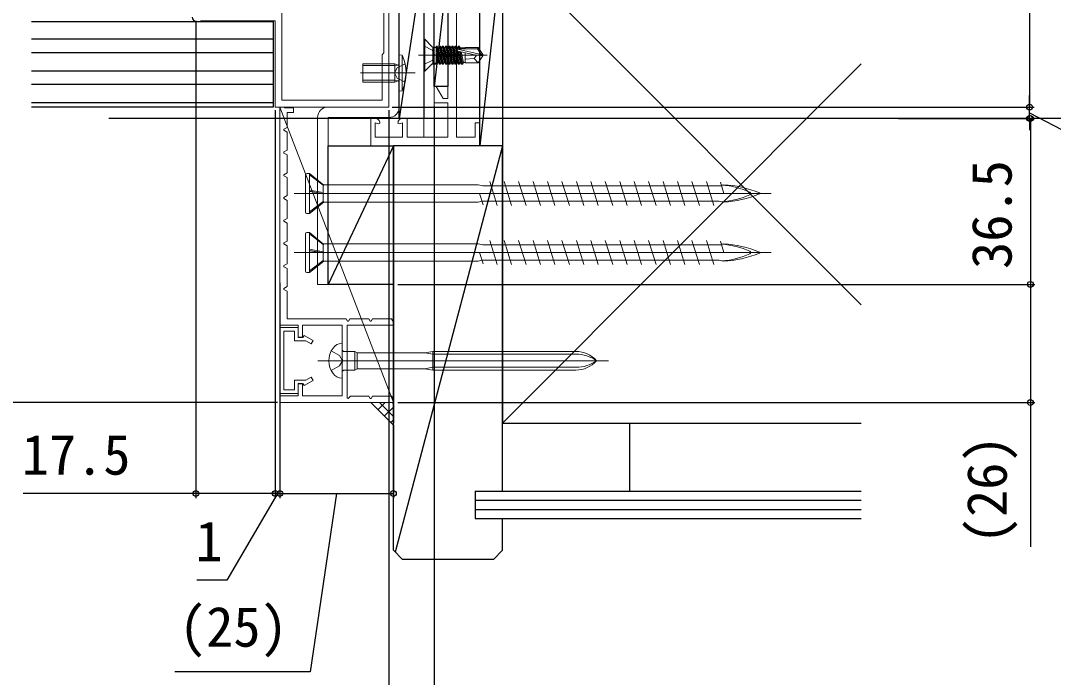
# Model space of a CAD drawing. Units: millimetres, scale not verified. Extents: x -525 to 525, y -783 to 779.
# Drawn here: x 120.2 to 347.6, y -510.6 to -366.1 of the extents above; entities that cross this region are included whole.
import ezdxf
from ezdxf.enums import TextEntityAlignment as Align

# ---------------------------------------------------------------- set-up
doc = ezdxf.new("R2010")
doc.units = ezdxf.units.MM
doc.header["$LTSCALE"] = 4
for name, color, linetype, lineweight in [('0-3_YKK_11', 7, 'Continuous', 18), ('0-4_YKK_11E', 4, 'Continuous', 18), ('0-6_YKK_13', 4, 'Continuous', 18)]:
    doc.layers.add(name, color=color, linetype=linetype, lineweight=lineweight)
for name, color, linetype in [('0-5_YKK_12', 2, 'Continuous'), ('0-8_YKK_D', 6, 'Continuous'), ('0-A_YSS_K', 3, 'Continuous'), ('0-B_YSS_KE', 3, 'Continuous')]:
    doc.layers.add(name, color=color, linetype=linetype)
doc.styles.add('ＭＳ ゴシック', font='')
doc.styles.get('ＭＳ ゴシック').set_extended_font_data('MS Gothic')

msp = doc.modelspace()

# ---------------------------------------------------------------- linework, layer by layer
at = {"layer": '0-3_YKK_11', "color": 30}
msp.add_line((178.17, -385.117), (177.27, -385.117), dxfattribs=at)
at = {"layer": '0-3_YKK_11'}
for p, q in [((190.921, -437.117), (190.97, -437.117)), ((185.595, -440.917), (249.628, -440.917)), ((194.29, -442.667), (194.29, -439.167)), ((210.97, -442.967), (242.454, -442.967))]:
    msp.add_line(p, q, dxfattribs=at)
at = {"layer": '0-3_YKK_11', "color": 211}
msp.add_lwpolyline([(159.77, -366.117), (176.27, -366.117), (176.269, -385.117), (201.269, -385.117), (201.27, -349.575), (201.15, -349.392), (201.15, -348.842), (201.27, -348.659), (201.27, -304.117), (176.27, -304.117)], dxfattribs=at)
msp.add_lwpolyline([(177.67, -347.117), (177.67, -305.617), (199.87, -305.617), (199.87, -316.617), (200.17, -316.917), (200.17, -338.717), (199.77, -339.117), (199.77, -345.017), (198.27, -345.017), (198.27, -346.017), (200.17, -346.017), (200.17, -373.217), (199.77, -373.617), (199.769, -383.617), (177.669, -383.617), (177.67, -348.117), (179.27, -348.117), (179.27, -347.117)], close=True, dxfattribs=at)
at = {"layer": '0-3_YKK_11', "color": 30}
for points in [[(177.27, -385.117), (177.27, -433.117), (181.27, -433.117), (181.27, -435.817), (182.27, -435.817), (182.27, -433.117), (190.97, -433.117), (190.97, -440.459), (191.09, -440.642), (191.09, -441.192), (190.97, -441.375), (190.97, -448.617), (182.27, -448.617), (182.27, -445.917), (181.27, -445.917), (181.27, -448.617), (177.27, -448.617), (177.27, -450.117), (202.27, -450.117)], [(177.27, -433.617), (177.27, -448.117), (181.27, -448.117), (181.27, -446.017), (182.37, -446.017), (182.585, -446.39), (184.57, -445.244), (184.17, -444.551), (183.017, -445.217), (180.47, -445.217), (180.47, -447.317), (178.17, -447.317), (178.17, -434.417), (180.47, -434.417), (180.47, -436.517), (183.017, -436.517), (184.17, -437.182), (184.57, -436.489), (182.585, -435.344), (182.37, -435.717), (181.27, -435.717), (181.27, -433.617)]]:
    msp.add_lwpolyline(points, close=True, dxfattribs=at)
for points in [[(178.87, -386.317), (180.27, -386.317), (180.27, -385.317), (178.37, -385.317), (178.17, -385.117)], [(178.87, -405.636), (178.17, -405.232), (178.17, -405.001), (178.87, -404.597), (178.87, -400.636), (178.17, -400.232), (178.17, -400.001), (178.87, -399.597), (178.87, -395.636), (178.17, -395.232), (178.17, -395.001), (178.87, -394.597), (178.87, -390.636), (178.17, -390.232), (178.17, -390.001), (178.87, -389.597), (178.87, -386.317)], [(202.27, -450.117), (202.27, -449.416), (201.866, -448.717), (197.674, -448.717), (197.385, -449.217), (197.154, -449.217), (196.866, -448.717), (192.853, -448.717), (192.317, -449.253), (192.07, -449.151), (192.07, -433.117), (202.27, -433.117), (202.27, -432.416), (201.866, -431.717), (197.674, -431.717), (197.385, -432.217), (197.154, -432.217), (196.866, -431.717), (192.674, -431.717), (192.385, -432.217), (192.154, -432.217), (191.866, -431.717), (178.87, -431.717), (178.87, -425.636), (178.17, -425.232), (178.17, -425.001), (178.87, -424.597), (178.87, -420.636), (178.17, -420.232), (178.17, -420.001), (178.87, -419.597), (178.87, -415.636), (178.17, -415.232), (178.17, -415.001), (178.87, -414.597), (178.87, -410.636), (178.17, -410.232), (178.17, -410.001), (178.87, -409.597), (178.87, -405.636)]]:
    msp.add_lwpolyline(points, dxfattribs=at)
at = {"layer": '0-3_YKK_11'}
for points in [[(188.578, -438.767), (190.429, -439.772), (191.038, -440.917), (190.429, -442.062), (188.578, -443.067)], [(190.97, -437.117), (190.97, -444.717), (190.921, -444.717)], [(190.97, -438.567), (191.27, -438.867), (193.77, -438.867)], [(242.454, -438.867), (210.97, -438.867), (209.17, -439.167), (194.29, -439.167), (193.77, -438.867), (193.77, -442.967), (191.27, -442.967), (190.97, -443.267)], [(210.97, -438.867), (210.97, -442.967), (209.17, -442.667), (210.97, -442.367), (242.454, -442.367)], [(242.454, -439.467), (210.97, -439.467), (209.17, -439.167)], [(209.17, -442.667), (194.29, -442.667), (193.77, -442.967)]]:
    msp.add_lwpolyline(points, dxfattribs=at)
for centre, radius, start, end in [((192.87, -440.917), 4.8, 144.31464, 215.68536), ((190.921, -439.517), 2.4, 90, 144.31464), ((242.454, -444.867), 6, 41.17288, 90), ((242.454, -447.225), 7.759, 54.40104, 90), ((242.454, -436.967), 6, 269.99998, 318.8271), ((242.454, -434.608), 7.759, 269.99998, 305.59899), ((190.921, -442.317), 2.4, 215.68536, 269.99998)]:
    msp.add_arc(centre, radius, start, end, dxfattribs=at)
at = {"layer": '0-4_YKK_11E'}
for points in [[(216.17, -349.616), (216.17, -391.716), (220.27, -391.716), (220.27, -388.616), (221.27, -388.616), (221.27, -393.616), (197.27, -393.616), (197.27, -387.616), (198.27, -387.616)], [(204.27, -387.616), (205.27, -387.616), (205.27, -391.716), (214.27, -391.716), (214.27, -384.216), (211.27, -384.216), (211.27, -380.686), (211.714, -380.567), (213.244, -383.216), (214.27, -383.216), (214.27, -353.381)], [(199.269, -388.625), (199.018, -388.817), (198.27, -388.616), (198.27, -391.716), (204.27, -391.716), (204.27, -388.616), (203.521, -388.817), (203.27, -388.625)]]:
    msp.add_lwpolyline(points, dxfattribs=at)
for centre, start, end in [((198.27, -388.616), 359.4782, 89.99997), ((204.27, -388.616), 90.00003, 180.5218)]:
    msp.add_arc(centre, 1, start, end, dxfattribs=at)
at = {"layer": '0-5_YKK_12'}
for p, q in [((122.619, -366.317), (175.77, -366.317)), ((175.77, -366.117), (175.77, -385.117)), ((122.619, -370.117), (175.77, -370.117)), ((122.619, -373.117), (175.77, -373.117)), ((122.619, -377.117), (175.77, -377.117)), ((122.619, -380.117), (175.77, -380.117)), ((122.619, -384.117), (175.77, -384.117)), ((175.77, -385.117), (122.619, -385.117)), ((388.098, -387.616), (139.619, -387.616))]:
    msp.add_line(p, q, dxfattribs=at)
msp.add_arc((158.97, -365.317), 1, 180.00001, 270.00001, dxfattribs=at)
at = {"layer": '0-6_YKK_13', "color": 80}
for p, q in [((201.27, -335.117), (201.27, -385.117)), ((201.27, -385.117), (187.87, -385.117)), ((185.57, -387.417), (185.57, -424.117)), ((187.87, -387.417), (187.87, -424.117)), ((201.27, -387.417), (187.87, -387.417)), ((185.57, -424.117), (187.87, -424.117))]:
    msp.add_line(p, q, dxfattribs=at)
at = {"layer": '0-6_YKK_13'}
for p, q in [((208.97, -370.216), (209.2, -370.216)), ((208.97, -370.216), (208.97, -377.216)), ((209.2, -370.216), (209.2, -377.216)), ((209.2, -370.216), (210.823, -371.84)), ((210.97, -371.986), (210.97, -375.446)), ((211.177, -371.986), (211.67, -371.986)), ((211.67, -371.737), (211.67, -375.695)), ((211.67, -371.737), (211.857, -371.737)), ((211.682, -371.737), (212.382, -375.695)), ((211.857, -371.737), (212.076, -372.116)), ((212.557, -375.695), (211.857, -371.737)), ((212.076, -372.116), (212.776, -375.316)), ((212.164, -372.116), (212.076, -372.116)), ((212.382, -371.737), (212.164, -372.116)), ((212.864, -375.316), (212.164, -372.116)), ((212.382, -371.737), (213.082, -375.695)), ((212.382, -371.737), (212.557, -371.737)), ((212.557, -371.737), (212.776, -372.116)), ((213.257, -375.695), (212.557, -371.737)), ((212.776, -372.116), (213.476, -375.316)), ((212.864, -372.116), (212.776, -372.116)), ((213.082, -371.737), (212.864, -372.116)), ((213.564, -375.316), (212.864, -372.116)), ((213.082, -371.737), (213.782, -375.695)), ((213.082, -371.737), (213.257, -371.737)), ((213.257, -371.737), (213.476, -372.116)), ((213.957, -375.695), (213.257, -371.737)), ((213.476, -372.116), (214.176, -375.316)), ((213.564, -372.116), (213.476, -372.116)), ((213.782, -371.737), (213.564, -372.116)), ((214.264, -375.316), (213.564, -372.116)), ((213.782, -371.737), (214.482, -375.695)), ((213.782, -371.737), (213.957, -371.737)), ((213.957, -371.737), (214.176, -372.116)), ((214.657, -375.695), (213.957, -371.737)), ((214.176, -372.116), (214.876, -375.316)), ((214.264, -372.116), (214.176, -372.116)), ((214.482, -371.737), (214.264, -372.116)), ((214.964, -375.316), (214.264, -372.116)), ((214.482, -371.737), (215.182, -375.695)), ((214.482, -371.737), (214.657, -371.737)), ((214.657, -371.737), (214.876, -372.116)), ((215.357, -375.695), (214.657, -371.737)), ((214.876, -372.116), (215.576, -375.316)), ((214.964, -372.116), (214.876, -372.116)), ((215.182, -371.737), (214.964, -372.116)), ((215.664, -375.316), (214.964, -372.116)), ((215.182, -371.737), (215.882, -375.695)), ((215.182, -371.737), (215.357, -371.737)), ((215.357, -371.737), (215.576, -372.116)), ((216.057, -375.695), (215.357, -371.737)), ((215.576, -372.116), (216.276, -375.316)), ((215.664, -372.116), (215.576, -372.116)), ((215.882, -371.737), (215.664, -372.116)), ((216.364, -375.316), (215.664, -372.116)), ((215.882, -371.737), (216.582, -375.695)), ((215.882, -371.737), (216.057, -371.737)), ((216.057, -371.737), (216.276, -372.116)), ((216.757, -375.695), (216.057, -371.737)), ((216.276, -372.116), (216.337, -372.395)), ((216.364, -372.116), (216.276, -372.116)), ((216.36, -372.373), (221.608, -373.566)), ((216.582, -371.737), (216.364, -372.116)), ((216.412, -372.34), (216.364, -372.116)), ((216.424, -372.795), (216.976, -375.316)), ((216.463, -372.807), (220.463, -373.716)), ((217.064, -375.316), (216.517, -372.819)), ((216.518, -372.316), (220.765, -372.316)), ((216.582, -371.737), (216.757, -371.737)), ((216.582, -371.737), (216.685, -372.316)), ((216.757, -371.737), (216.976, -372.116)), ((216.859, -372.316), (216.757, -371.737)), ((218.07, -372.116), (216.976, -372.116)), ((216.976, -372.116), (217.02, -372.316)), ((218.07, -372.016), (220.924, -372.016)), ((218.07, -372.016), (218.07, -372.316)), ((220.924, -372.016), (220.765, -372.316)), ((220.924, -372.016), (221.97, -373.566)), ((203.57, -373.617), (204.212, -373.673)), ((207.767, -373.716), (222.895, -373.716)), ((212.164, -375.316), (211.67, -373.059)), ((211.67, -373.46), (212.076, -375.316)), ((216.784, -372.88), (217.282, -375.695)), ((217.457, -375.695), (216.966, -372.921)), ((217.162, -372.966), (217.676, -375.316)), ((218.07, -373.172), (218.07, -375.416)), ((220.07, -374.416), (218.07, -374.616)), ((220.571, -373.716), (220.07, -374.416)), ((220.07, -374.416), (220.924, -375.416)), ((220.463, -373.716), (221.97, -373.866)), ((220.463, -373.716), (221.97, -373.716)), ((220.924, -375.416), (221.97, -373.866)), ((221.97, -373.566), (221.97, -373.866)), ((221.97, -373.866), (221.97, -373.566)), ((195.57, -375.617), (195.57, -379.617)), ((195.57, -375.617), (202.57, -375.617)), ((208.97, -377.216), (209.2, -377.216)), ((209.2, -377.216), (210.823, -375.593)), ((211.626, -375.695), (210.769, -375.695)), ((211.177, -375.446), (211.67, -375.446)), ((211.857, -375.695), (212.076, -375.316)), ((212.164, -375.316), (212.076, -375.316)), ((212.382, -375.695), (212.164, -375.316)), ((212.382, -375.695), (212.557, -375.695)), ((212.557, -375.695), (212.776, -375.316)), ((212.864, -375.316), (212.776, -375.316)), ((213.082, -375.695), (212.864, -375.316)), ((213.082, -375.695), (213.257, -375.695)), ((213.257, -375.695), (213.476, -375.316)), ((213.564, -375.316), (213.476, -375.316)), ((213.782, -375.695), (213.564, -375.316)), ((213.782, -375.695), (213.957, -375.695)), ((213.957, -375.695), (214.176, -375.316)), ((214.264, -375.316), (214.176, -375.316)), ((214.482, -375.695), (214.264, -375.316)), ((214.482, -375.695), (214.657, -375.695)), ((214.657, -375.695), (214.876, -375.316)), ((214.964, -375.316), (214.876, -375.316)), ((215.182, -375.695), (214.964, -375.316)), ((215.182, -375.695), (215.357, -375.695)), ((215.357, -375.695), (215.576, -375.316)), ((215.664, -375.316), (215.576, -375.316)), ((215.882, -375.695), (215.664, -375.316)), ((215.882, -375.695), (216.057, -375.695)), ((216.057, -375.695), (216.276, -375.316)), ((216.364, -375.316), (216.276, -375.316)), ((216.582, -375.695), (216.364, -375.316)), ((216.582, -375.695), (216.757, -375.695)), ((216.757, -375.695), (216.976, -375.316)), ((217.064, -375.316), (216.976, -375.316)), ((217.282, -375.695), (217.064, -375.316)), ((218.07, -375.316), (217.676, -375.316)), ((218.07, -375.416), (220.924, -375.416)), ((195.056, -377.617), (205.995, -377.617)), ((207.07, -377.617), (195.082, -377.617)), ((182.925, -408.217), (182.925, -400.017)), ((183.825, -399.717), (183.225, -399.717)), ((183.825, -399.717), (183.825, -408.517)), ((183.825, -399.717), (186.941, -402.332)), ((183.825, -400.033), (186.768, -402.325)), ((186.768, -402.325), (186.941, -402.332)), ((186.768, -403.948), (186.768, -402.325)), ((220.925, -402.217), (186.804, -402.217)), ((220.925, -402.217), (221.94, -402.442)), ((223.474, -401.467), (225.116, -406.767)), ((226.654, -401.467), (228.296, -406.767)), ((229.834, -401.467), (231.476, -406.767)), ((233.014, -401.467), (234.656, -406.767)), ((236.194, -401.467), (237.836, -406.767)), ((239.374, -401.467), (241.016, -406.767)), ((242.554, -401.467), (244.196, -406.767)), ((245.734, -401.467), (247.376, -406.767)), ((248.914, -401.467), (250.556, -406.767)), ((252.094, -401.467), (253.736, -406.767)), ((255.274, -401.467), (256.916, -406.767)), ((258.454, -401.467), (260.096, -406.767)), ((261.634, -401.467), (263.276, -406.767)), ((264.814, -401.467), (266.456, -406.767)), ((267.994, -401.467), (269.636, -406.767)), ((271.174, -401.467), (272.816, -406.767)), ((274.273, -401.606), (275.051, -404.117)), ((274.925, -402.217), (274.491, -402.31)), ((180.425, -404.117), (285.424, -404.117)), ((183.825, -403.404), (186.768, -403.948)), ((186.941, -404.173), (183.825, -403.647)), ((183.825, -403.723), (186.768, -404.163)), ((186.768, -403.948), (186.941, -404.173)), ((186.768, -405.866), (186.768, -404.163)), ((186.768, -404.163), (186.941, -404.173)), ((221.238, -404.117), (222.016, -406.628)), ((221.94, -402.442), (223.776, -402.442)), ((223.776, -402.442), (274.532, -402.442)), ((183.825, -408.14), (186.768, -405.866)), ((183.825, -408.517), (186.941, -406.017)), ((186.941, -406.017), (186.768, -405.866)), ((186.941, -406.017), (220.925, -406.017)), ((220.925, -406.017), (221.763, -405.812)), ((221.757, -405.792), (273.975, -405.792)), ((274.925, -406.017), (273.975, -405.792)), ((183.225, -408.517), (183.825, -408.517)), ((182.925, -421.217), (182.925, -413.017)), ((183.825, -412.717), (183.225, -412.717)), ((183.825, -412.717), (183.825, -421.517)), ((183.825, -412.717), (186.941, -415.332)), ((183.825, -413.033), (186.768, -415.325)), ((186.768, -415.325), (186.941, -415.332)), ((186.768, -416.948), (186.768, -415.325)), ((220.925, -415.217), (186.804, -415.217)), ((220.925, -415.217), (221.94, -415.442)), ((221.94, -415.442), (223.776, -415.442)), ((223.474, -414.467), (225.116, -419.767)), ((223.776, -415.442), (274.532, -415.442)), ((226.654, -414.467), (228.296, -419.767)), ((229.834, -414.467), (231.476, -419.767)), ((233.014, -414.467), (234.656, -419.767)), ((236.194, -414.467), (237.836, -419.767)), ((239.374, -414.467), (241.016, -419.767)), ((242.554, -414.467), (244.196, -419.767)), ((245.734, -414.467), (247.376, -419.767)), ((248.914, -414.467), (250.556, -419.767)), ((252.094, -414.467), (253.736, -419.767)), ((255.274, -414.467), (256.916, -419.767)), ((258.454, -414.467), (260.096, -419.767)), ((261.634, -414.467), (263.276, -419.767)), ((264.814, -414.467), (266.456, -419.767)), ((267.994, -414.467), (269.636, -419.767)), ((271.174, -414.467), (272.816, -419.767)), ((274.273, -414.606), (275.051, -417.117)), ((274.925, -415.217), (274.491, -415.31)), ((180.425, -417.117), (285.424, -417.117)), ((183.825, -416.404), (186.768, -416.948)), ((186.941, -417.173), (183.825, -416.647)), ((183.825, -416.723), (186.768, -417.163)), ((186.768, -416.948), (186.941, -417.173)), ((186.768, -418.866), (186.768, -417.163)), ((186.768, -417.163), (186.941, -417.173)), ((221.238, -417.117), (222.016, -419.628)), ((183.825, -421.14), (186.768, -418.866)), ((183.825, -421.517), (186.941, -419.017)), ((186.941, -419.017), (186.768, -418.866)), ((186.941, -419.017), (220.925, -419.017)), ((220.925, -419.017), (221.763, -418.812)), ((221.757, -418.792), (273.975, -418.792)), ((274.925, -419.017), (273.975, -418.792)), ((183.225, -421.517), (183.825, -421.517))]:
    msp.add_line(p, q, dxfattribs=at)
msp.add_lwpolyline([(208.97, -319.716), (211.27, -319.716), (211.27, -391.716), (208.97, -391.716)], close=True, dxfattribs=at)
at = {"layer": '0-6_YKK_13', "color": 80}
msp.add_lwpolyline([(201.27, -335.117), (203.57, -335.117), (203.57, -385.117)], dxfattribs=at)
at = {"layer": '0-6_YKK_13'}
for points in [[(208.97, -371.666), (210.785, -372.571), (211.394, -373.716)], [(220.765, -372.316), (221.608, -373.566), (221.97, -373.566)], [(203.57, -373.617), (203.57, -381.617), (204.212, -381.561), (204.212, -373.673)], [(208.97, -375.766), (210.785, -374.861), (211.394, -373.716)], [(211.67, -375.624), (211.682, -375.695), (211.857, -375.695), (211.67, -374.636)], [(195.57, -379.617), (202.57, -379.617), (202.57, -375.617), (203.303, -375.876), (203.57, -375.687)], [(203.396, -375.885), (202.57, -375.996), (195.57, -375.996)], [(204.857, -375.617), (203.127, -376.472), (202.518, -377.617), (203.127, -378.762), (204.857, -379.617)], [(217.282, -375.695), (217.457, -375.695), (217.676, -375.316)], [(203.396, -379.349), (202.57, -379.238), (195.57, -379.238)], [(202.57, -379.617), (203.303, -379.358), (203.57, -379.547)]]:
    msp.add_lwpolyline(points, dxfattribs=at)
for centre, radius, start, end in [((211.177, -371.486), 0.5, 225, 270), ((216.518, -372.565), 0.248, 90, 257.19096), ((195.57, -377.617), 9.5, 335.47227, 24.52771), ((211.177, -375.946), 0.5, 90, 135), ((183.225, -400.017), 0.3, 90, 180), ((273.421, -420.001), 17.748, 65.60689, 86.19629), ((273.978, -424.833), 22.635, 66.89336, 87.60385), ((273.421, -388.232), 17.748, 273.82521, 294.39311), ((273.978, -383.401), 22.635, 272.39615, 293.10664), ((280.613, -404.117), 0.312, 296.38444, 63.61556), ((282.808, -404.117), 0.117, 297.35017, 62.64983), ((183.225, -408.217), 0.3, 180, 270), ((183.225, -413.017), 0.3, 90, 180), ((273.421, -433.001), 17.748, 65.60689, 86.19629), ((273.978, -437.833), 22.635, 66.89336, 87.60385), ((273.421, -401.232), 17.748, 273.82521, 294.39311), ((273.978, -396.401), 22.635, 272.39615, 293.10664), ((280.613, -417.117), 0.312, 296.38444, 63.61556), ((282.808, -417.117), 0.117, 297.35017, 62.64983), ((183.225, -421.217), 0.3, 180, 270)]:
    msp.add_arc(centre, radius, start, end, dxfattribs=at)
at = {"layer": '0-6_YKK_13', "color": 80}
for centre, start, end in [((187.87, -387.417), 90, 180), ((201.27, -385.117), 270, 0)]:
    msp.add_arc(centre, 2.3, start, end, dxfattribs=at)
at = {"layer": '0-8_YKK_D'}
for p, q in [((342.329, -304.117), (342.329, -385.117)), ((158.77, -366.117), (158.77, -471.117)), ((342.329, -385.117), (342.329, -382.567)), ((176.27, -385.817), (176.27, -471.117)), ((201.27, -385.817), (201.27, -525.617)), ((201.97, -385.117), (343.329, -385.117)), ((211.27, -384.916), (211.27, -525.617)), ((211.27, -384.916), (211.27, -545.617)), ((313.461, -385.117), (343.329, -385.117)), ((342.329, -387.616), (342.329, -385.117)), ((342.329, -387.616), (342.329, -385.117)), ((313.461, -387.616), (343.329, -387.616)), ((313.461, -387.616), (343.512, -387.616)), ((342.329, -387.616), (342.329, -390.166)), ((342.512, -387.616), (342.512, -424.117)), ((201.27, -390.217), (201.27, -525.617)), ((177.27, -423.817), (177.27, -471.117)), ((203.27, -424.117), (343.512, -424.117)), ((315.255, -424.117), (343.512, -424.117)), ((176.27, -428.117), (176.27, -471.117)), ((177.27, -428.117), (177.27, -471.117)), ((176.77, -450.117), (31.602, -450.117)), ((203.27, -450.117), (343.512, -450.117)), ((202.27, -455.011), (202.27, -471.117)), ((176.27, -470.117), (173.72, -470.117)), ((177.27, -470.117), (176.27, -470.117)), ((177.27, -470.117), (176.27, -470.117)), ((177.27, -470.117), (202.27, -470.117)), ((177.27, -470.117), (179.82, -470.117))]:
    msp.add_line(p, q, dxfattribs=at)
for points in [[(342.329, -386.367), (365.404, -398.444), (365.404, -420.672)], [(342.512, -424.117), (342.512, -450.117), (342.512, -481.862)], [(176.27, -470.117), (158.77, -470.117), (120.786, -470.117)], [(189.77, -470.117), (183.972, -509.318), (154.176, -509.318)], [(176.77, -470.117), (165.615, -489.166), (159.001, -489.166)]]:
    msp.add_lwpolyline(points, dxfattribs=at)
for centre in [(342.329, -385.117), (342.329, -385.117), (342.329, -387.616), (342.512, -387.616), (342.512, -424.117), (342.512, -424.117), (342.512, -450.117), (158.77, -470.117), (176.27, -470.117), (176.27, -470.117), (177.27, -470.117), (177.27, -470.117), (202.27, -470.117)]:
    msp.add_circle(centre, 0.637, dxfattribs=at)
at = {"layer": '0-A_YSS_K'}
for p, q in [((226.27, -349.617), (221.27, -393.617)), ((226.27, -349.617), (305.27, -428.616)), ((208.97, -351.617), (203.57, -387.616)), ((214.27, -354.547), (211.27, -380.616)), ((226.27, -454.617), (305.27, -375.617)), ((202.27, -393.617), (187.87, -424.117)), ((202.27, -393.617), (202.27, -454.617)), ((202.27, -482.617), (202.27, -393.617)), ((226.27, -393.617), (202.27, -393.617)), ((226.27, -393.617), (202.687, -483.034)), ((226.27, -469.617), (226.27, -393.617)), ((202.27, -455.117), (197.27, -450.117)), ((197.434, -450.281), (197.598, -450.117)), ((198.848, -451.695), (200.427, -450.117)), ((202.27, -453.208), (199.178, -450.117)), ((202.27, -450.38), (202.007, -450.117)), ((200.262, -453.11), (202.27, -451.103)), ((201.677, -454.524), (202.27, -453.931)), ((226.27, -454.617), (305.27, -454.617)), ((254.27, -454.617), (254.27, -469.617)), ((220.27, -469.617), (305.27, -469.617)), ((220.27, -469.617), (220.27, -475.617)), ((220.27, -471.617), (305.27, -471.617)), ((220.27, -473.617), (305.27, -473.617)), ((220.27, -475.617), (305.27, -475.617)), ((226.27, -482.617), (226.27, -475.617)), ((202.27, -482.617), (204.27, -484.617)), ((226.27, -482.617), (224.27, -484.617)), ((224.27, -484.617), (204.27, -484.617))]:
    msp.add_line(p, q, dxfattribs=at)
for points in [[(226.27, -393.617), (221.27, -393.617), (221.27, -349.617), (226.27, -349.617)], [(203.57, -351.617), (208.97, -351.617), (208.97, -387.616), (203.57, -387.616)], [(211.27, -354.547), (214.27, -354.547), (214.27, -380.616), (211.27, -380.616)], [(187.87, -393.617), (202.27, -393.617), (202.27, -424.117), (187.87, -424.117)]]:
    msp.add_lwpolyline(points, close=True, dxfattribs=at)
at = {"layer": '0-B_YSS_KE'}
msp.add_lwpolyline([(305.27, -349.617), (226.27, -349.617), (226.27, -454.617), (305.27, -454.617)], dxfattribs=at)

# ---------------------------------------------------------------- texts
at = {"layer": '0-8_YKK_D', "style": 'ＭＳ ゴシック'}
for s, p in [('36.5', (341.012, -420.73)), ('(26)', (339.948, -481.276))]:
    msp.add_text(s, height=8.798, rotation=90, dxfattribs=at).set_placement(p, align=Align.BOTTOM_LEFT)
for s, p in [('17.5', (120.445, -468.617)), ('1', (158.66, -487.666)), ('(25)', (155.063, -506.454))]:
    msp.add_text(s, height=8.798, dxfattribs=at).set_placement(p, align=Align.BOTTOM_LEFT)

doc.saveas('drawing.dxf')
